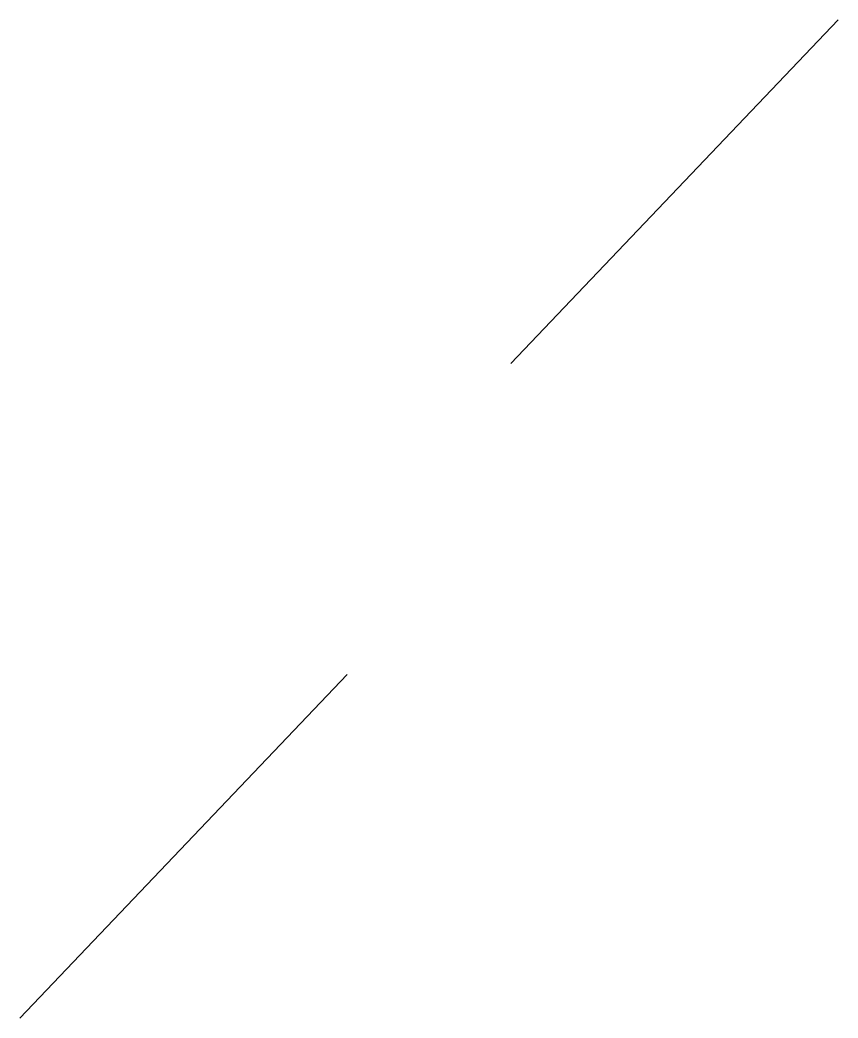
# Model space of a CAD drawing. Header units: centimetres. Extents: x 1000 to 1500, y 2000 to 2610.
import ezdxf

# ---------------------------------------------------------------- set-up
doc = ezdxf.new("R2010")
doc.units = ezdxf.units.CM

# ---------------------------------------------------------------- blocks, each defined once
blk = doc.blocks.new('CHILD', base_point=(25, 50))
blk.add_line((25, 50), (225, 155))
blk = doc.blocks.new('PARENT')
at = {"xscale": 0.01, "yscale": 0.02}
blk.add_blockref('CHILD', (3, 4), dxfattribs=at)

msp = doc.modelspace()

# ---------------------------------------------------------------- block references
at = {"xscale": 100, "yscale": 100}
msp.add_blockref('PARENT', (1000, 2000), dxfattribs=at)
at = {"yscale": 2}
msp.add_blockref('CHILD', (1000, 2000), dxfattribs=at)

doc.saveas('drawing.dxf')
